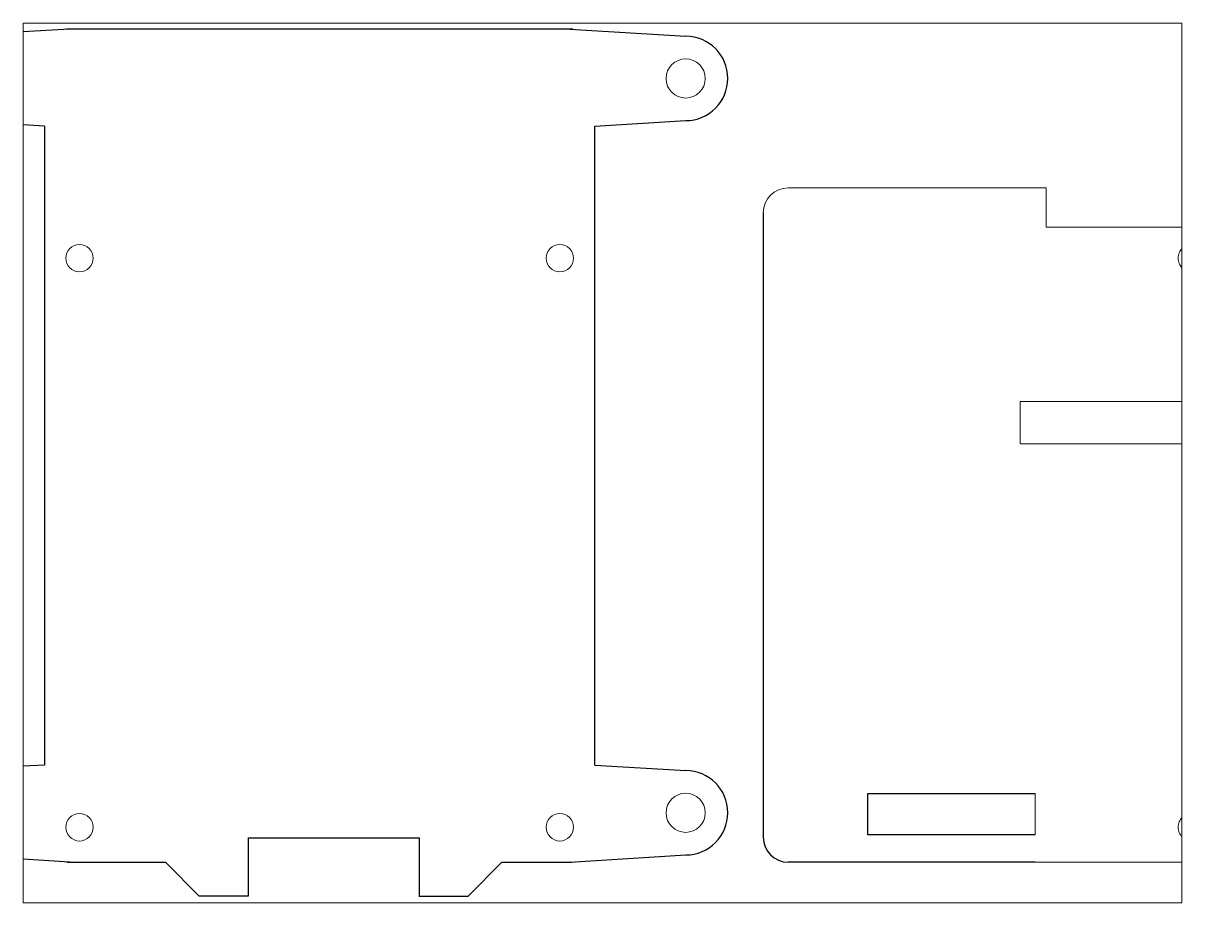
# Paper-space layout 'Layout2' of a CAD drawing. Header units: millimetres. Extents: x 26 to 231, y 20 to 176.
# The model-space entities are those that its viewports show. They can reach past a viewport. Long polylines and large blocks are cut down to what shows.
import ezdxf

# ---------------------------------------------------------------- set-up
doc = ezdxf.new("R2010")
doc.units = ezdxf.units.MM

msp = doc.modelspace()

# ---------------------------------------------------------------- linework, layer by layer
for p, q in [((203.93, 127.32), (192.12, 126.59)), ((254.99, 127.32), (266.81, 126.59)), ((201.39, 117.41), (192.12, 117.99)), ((257.53, 117.41), (266.81, 117.99)), ((274.73, 108.59), (274.73, 44.9)), ((201.39, 52.27), (192.12, 51.7)), ((257.53, 52.27), (266.81, 51.7)), ((285.41, 45.16), (285.41, 49.36)), ((285.41, 49.36), (302.46, 49.36)), ((302.46, 45.16), (285.41, 45.16)), ((222.15, 44.86), (239.62, 44.86)), ((222.15, 44.86), (222.15, 38.91)), ((239.62, 44.86), (239.62, 38.82)), ((203.93, 42.36), (192.12, 43.1)), ((254.99, 42.36), (266.81, 43.1)), ((217.17, 38.91), (213.72, 42.36)), ((244.6, 38.91), (248.05, 42.36)), ((302.46, 42.36), (277.27, 42.36)), ((222.15, 38.91), (217.17, 38.91)), ((239.62, 38.91), (244.6, 38.91))]:
    msp.add_line(p, q)
at = {"linetype": 'Continuous', "lineweight": 15}
for p, q in [((253.72, 127.32), (205.2, 127.32)), ((201.39, 117.41), (201.39, 108.78)), ((257.53, 108.78), (257.53, 117.41)), ((277.27, 111.13), (303.6, 111.13)), ((303.6, 111.13), (303.6, 107.13)), ((303.6, 107.13), (319.48, 107.13)), ((201.39, 100.78), (201.39, 89.22)), ((257.53, 89.22), (257.53, 100.78)), ((319.52, 89.35), (300.93, 89.35)), ((300.93, 89.35), (300.93, 85.03)), ((300.93, 85.03), (319.52, 85.03)), ((257.53, 52.27), (257.53, 61.59)), ((302.46, 49.36), (302.46, 45.16)), ((204.7, 42.36), (213.72, 42.36)), ((248.05, 42.36), (254.23, 42.36)), ((302.46, 42.36), (319.48, 42.36))]:
    msp.add_line(p, q, dxfattribs=at)
for points in [[(255.3, 127.3, 0.031103), (254.99, 127.32), (203.93, 127.32, 0.031103), (203.62, 127.3, 0.031103)], [(203.62, 42.38, 0.031103), (203.93, 42.36), (213.72, 42.36)], [(248.05, 42.36), (254.99, 42.36, 0.031103), (255.3, 42.38, 0.031103)]]:
    msp.add_lwpolyline(points, format="xyb")
for points in [[(201.39, 117.41), (201.39, 52.27)], [(257.53, 52.27), (257.53, 117.41)]]:
    msp.add_lwpolyline(points)
for centre, radius in [((266.81, 122.29), 2), ((204.95, 103.96), 1.4), ((253.97, 103.96), 1.4), ((318.46, 103.96), 1.4), ((266.81, 47.4), 2), ((204.95, 45.92), 1.4), ((253.97, 45.92), 1.4), ((318.46, 45.92), 1.4)]:
    msp.add_circle(centre, radius, dxfattribs=at)
for centre, radius, start, end in [((266.81, 122.29), 4.3, 270, 90), ((266.81, 47.4), 4.3, 270, 90), ((277.27, 44.9), 2.54, 180, 270)]:
    msp.add_arc(centre, radius, start, end)
msp.add_arc((277.27, 108.59), 2.54, 90, 180, dxfattribs=at)

psp = doc.layouts.new('Layout2')

# ---------------------------------------------------------------- viewports
at = {"layer": '0', "color": 3}
psp.add_viewport(center=(128.5, 97.5), size=(205.6, 156), view_center_point=(258.32, 83.07), view_height=89.7071, dxfattribs=at)

doc.saveas('drawing.dxf')
